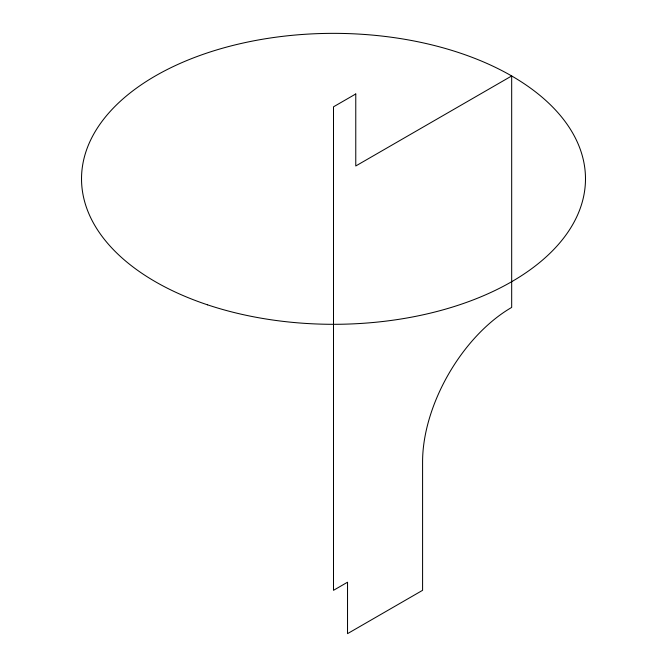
<?xml version="1.0" encoding="UTF-8"?>
<svg xmlns="http://www.w3.org/2000/svg" width="667" height="667" viewBox="0 0 667 667"><rect width="100%" height="100%" fill="white"/><g stroke="black" fill="none" stroke-linecap="round" stroke-linejoin="round"><path stroke-width="1" d="M355.769 93.964L333.5 106.82L333.5 590.312L347.532 582.216L347.532 633.65L422.586 590.32L422.586 461.731A125.988 72.745 -60 0 1 511.681 307.42L511.681 75.963L355.769 165.975L355.769 93.964M207.512 304.819A251.984 145.481 0 0 0 585.484 178.831A251.984 145.481 0 0 0 207.512 52.843A251.984 145.481 0 0 0 207.512 304.819"/></g></svg>
